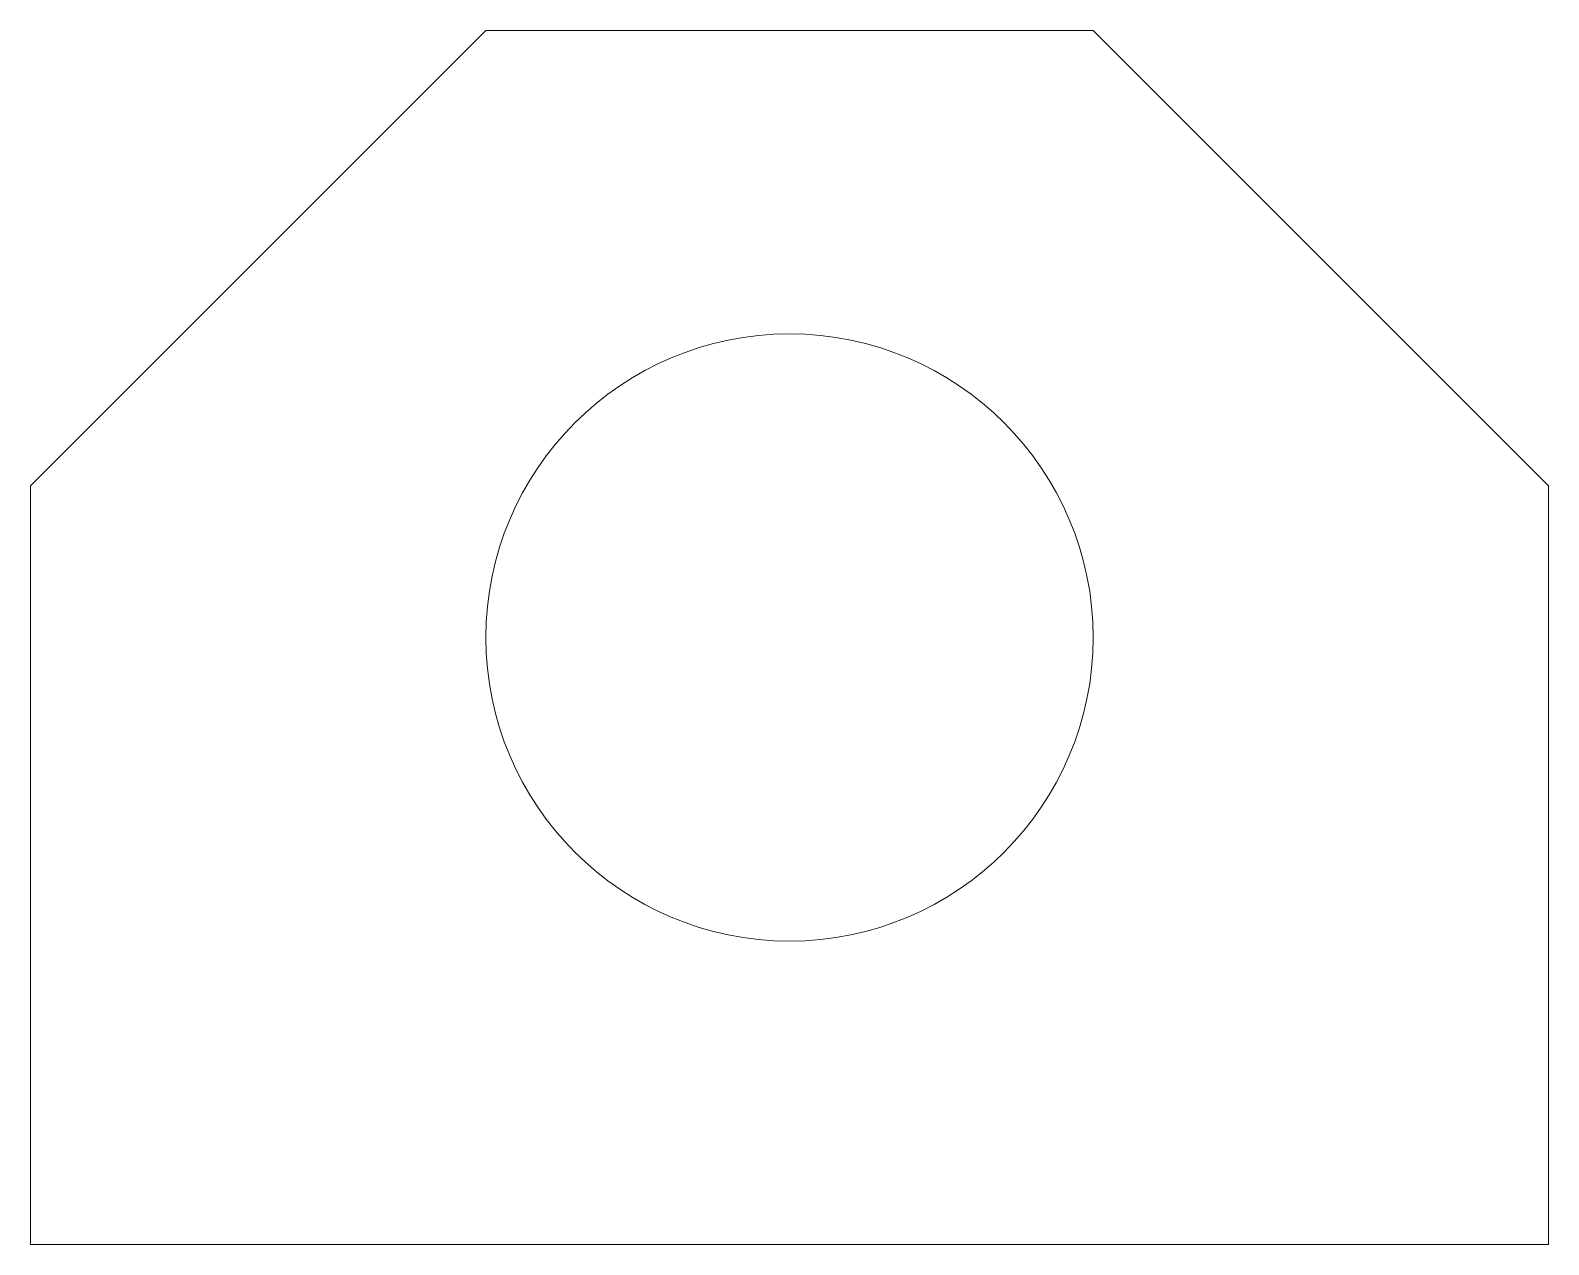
# Model space of a CAD drawing. Header units: millimetres. Extents: x -120.7 to -70.7, y 0 to 40.
import ezdxf

# ---------------------------------------------------------------- set-up
doc = ezdxf.new("R2010")
doc.units = ezdxf.units.MM

msp = doc.modelspace()

# ---------------------------------------------------------------- linework, layer by layer
at = {"color": 7, "linetype": 'Continuous', "lineweight": 15}
for p, q in [((-105.7, 40), (-120.7, 25)), ((-85.7, 40), (-105.7, 40)), ((-70.7, 25), (-85.7, 40)), ((-120.7, 25), (-120.7, 0)), ((-70.7, 0), (-70.7, 25)), ((-120.7, 0), (-70.7, 0))]:
    msp.add_line(p, q, dxfattribs=at)
msp.add_circle((-95.7, 20), 10, dxfattribs=at)

doc.saveas('drawing.dxf')
